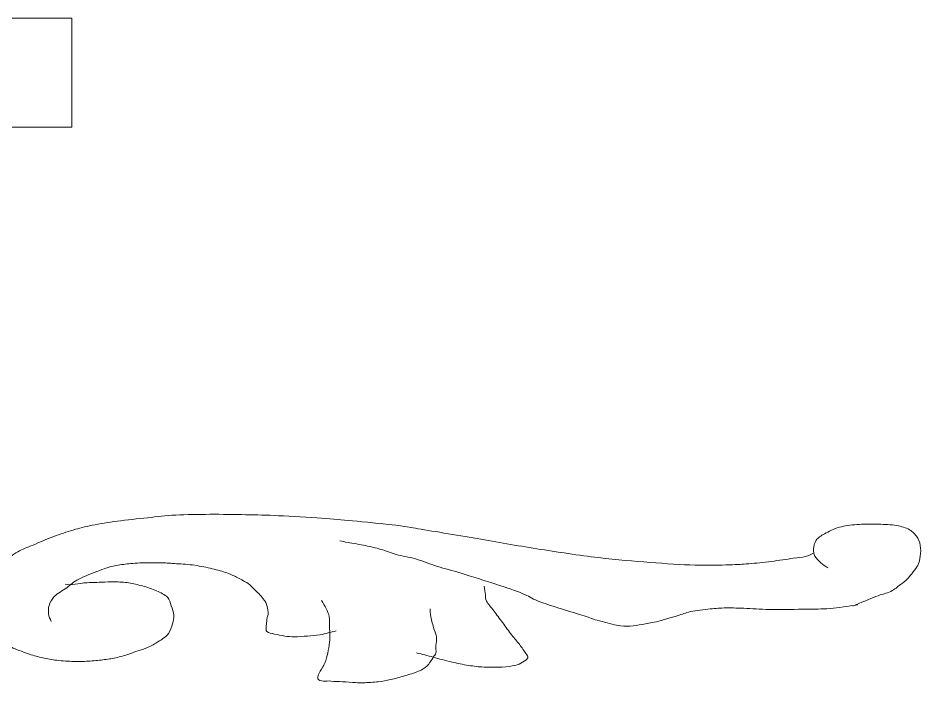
# Model space of a CAD drawing. Header units: millimetres. Extents: x -186 to 151, y -141 to 106.
# Drawn here: x 97.22 to 113.59, y -38.9 to -26.84 of the extents above; entities that cross this region are included whole.
import ezdxf

# ---------------------------------------------------------------- set-up
doc = ezdxf.new("R2010")
doc.units = ezdxf.units.MM
doc.header["$MEASUREMENT"] = 0
doc.layers.add('Camada 1', color=7, linetype='Continuous')

msp = doc.modelspace()

# ---------------------------------------------------------------- linework, layer by layer
at = {"layer": 'Camada 1', "color": 240, "lineweight": 9}
msp.add_open_spline([(94.8528, -28.8173), (94.8528, -28.8173), (98.1939, -28.8173), (98.1939, -28.8173), (98.1939, -28.8173), (98.1939, -28.8173), (98.1939, -26.8373), (98.1939, -26.8373), (98.1939, -26.8373), (98.1939, -26.8373), (94.8528, -26.8373), (94.8528, -26.8373), (94.8528, -26.8373), (94.8528, -26.8373), (94.8528, -28.8173), (94.8528, -28.8173), (94.8528, -28.8173), (94.8528, -28.8173), (94.8528, -28.8173), (94.8528, -28.8173)], degree=3, knots=[0, 0, 0, 0, 0.1666667, 0.1666667, 0.1666667, 0.1666667, 0.3333333, 0.3333333, 0.3333333, 0.3333333, 0.5, 0.5, 0.5, 0.5, 0.6666667, 0.6666667, 0.6666667, 0.6666667, 1, 1, 1, 1], dxfattribs=at)
at = {"layer": 'Camada 1', "color": 250, "lineweight": 9}
for points, knots in [([(98.0729, -37.1087), (98.1465, -37.1379), (98.3583, -37.086), (98.4108, -37.084), (98.4108, -37.084), (98.4632, -37.0819), (98.6321, -37.0747), (98.7254, -37.0716), (98.7254, -37.0716), (98.8185, -37.0686), (98.8862, -37.0634), (98.97, -37.0654), (98.97, -37.0654), (99.0538, -37.0675), (99.142, -37.0715), (99.2263, -37.084), (99.2263, -37.084), (99.3104, -37.0965), (99.3871, -37.1159), (99.4708, -37.1397), (99.4708, -37.1397), (99.5545, -37.1634), (99.6507, -37.192), (99.7271, -37.2263), (99.7271, -37.2263), (99.8035, -37.2606), (99.8791, -37.297), (99.925, -37.3439), (99.925, -37.3439), (99.9711, -37.3906), (99.9754, -37.4438), (99.9948, -37.4985), (99.9948, -37.4985), (100.0142, -37.5532), (100.0375, -37.6168), (100.0413, -37.6717), (100.0413, -37.6717), (100.0451, -37.7268), (100.0334, -37.7717), (100.0178, -37.8264), (100.0178, -37.8264), (100.0023, -37.8811), (99.9769, -37.9545), (99.9478, -37.9996), (99.9478, -37.9996), (99.9187, -38.0447), (99.8772, -38.0682), (99.8448, -38.0939), (99.8448, -38.0939), (99.8124, -38.1195), (99.8005, -38.1255), (99.7542, -38.1529), (99.7542, -38.1529), (99.7079, -38.1804), (99.6286, -38.2311), (99.5672, -38.2585), (99.5672, -38.2585), (99.5058, -38.2859), (99.4455, -38.2963), (99.3891, -38.3161), (99.3891, -38.3161), (99.3326, -38.3357), (99.2952, -38.3553), (99.2285, -38.3766), (99.2285, -38.3766), (99.1616, -38.3979), (99.0681, -38.4259), (98.9889, -38.4432), (98.9889, -38.4432), (98.9097, -38.4607), (98.838, -38.4702), (98.7553, -38.4806), (98.7553, -38.4806), (98.6724, -38.4909), (98.5862, -38.5008), (98.4924, -38.5054), (98.4924, -38.5054), (98.3988, -38.5101), (98.2962, -38.5122), (98.1946, -38.5085), (98.1946, -38.5085), (98.0929, -38.5049), (97.9789, -38.4956), (97.8851, -38.4837), (97.8851, -38.4837), (97.7913, -38.4718), (97.7169, -38.4568), (97.634, -38.4371), (97.634, -38.4371), (97.551, -38.4173), (97.4785, -38.3967), (97.3888, -38.3657), (97.3888, -38.3657), (97.2991, -38.3345), (97.1763, -38.2898), (97.0968, -38.2506), (97.0968, -38.2506), (97.0174, -38.2116), (96.9841, -38.1829), (96.9159, -38.1326), (96.9159, -38.1326), (96.8477, -38.0823), (96.7496, -38.0011), (96.6882, -37.9492), (96.6882, -37.9492), (96.627, -37.8975), (96.5991, -37.8764), (96.5483, -37.8219), (96.5483, -37.8219), (96.4973, -37.7673), (96.4114, -37.6889), (96.3834, -37.6222), (96.3834, -37.6222), (96.3553, -37.5556), (96.3738, -37.4915), (96.3836, -37.4305), (96.3836, -37.4305), (96.3933, -37.3694), (96.4146, -37.3182), (96.4419, -37.2572), (96.4419, -37.2572), (96.4692, -37.1963), (96.5001, -37.1306), (96.5469, -37.0654), (96.5469, -37.0654), (96.5937, -37.0003), (96.6555, -36.9276), (96.7218, -36.8674), (96.7218, -36.8674), (96.7881, -36.8074), (96.8616, -36.7643), (96.9433, -36.7066), (96.9433, -36.7066), (97.0248, -36.6488), (97.1195, -36.5729), (97.2113, -36.521), (97.2113, -36.521), (97.3031, -36.4691), (97.3822, -36.4436), (97.491, -36.3973), (97.491, -36.3973), (97.5997, -36.3508), (97.7434, -36.288), (97.8639, -36.2427), (97.8639, -36.2427), (97.9845, -36.1972), (98.0967, -36.1591), (98.2134, -36.1251), (98.2134, -36.1251), (98.3302, -36.091), (98.4287, -36.0653), (98.563, -36.0384), (98.563, -36.0384), (98.6973, -36.0116), (98.8503, -35.987), (99.0174, -35.9643), (99.0174, -35.9643), (99.1845, -35.9415), (99.3882, -35.9209), (99.565, -35.9024), (99.565, -35.9024), (99.7416, -35.8837), (99.8888, -35.8632), (100.0776, -35.8529), (100.0776, -35.8529), (100.2664, -35.8425), (100.4833, -35.8415), (100.695, -35.8405), (100.695, -35.8405), (100.9067, -35.8395), (101.1396, -35.8425), (101.3474, -35.8467), (101.3474, -35.8467), (101.5551, -35.8508), (101.7124, -35.8549), (101.9415, -35.8652), (101.9415, -35.8652), (102.1707, -35.8755), (102.4986, -35.8931), (102.722, -35.9086), (102.722, -35.9086), (102.9453, -35.9241), (103.0676, -35.9375), (103.2811, -35.958), (103.2811, -35.958), (103.4946, -35.9787), (103.813, -36.0096), (104.0033, -36.0323), (104.0033, -36.0323), (104.1938, -36.055), (104.1664, -36.0528), (104.4226, -36.0942), (104.4226, -36.0942), (104.679, -36.1354), (105.174, -36.2179), (105.5409, -36.2797), (105.5409, -36.2797), (105.9078, -36.3416), (106.2571, -36.4076), (106.6241, -36.4653), (106.6241, -36.4653), (106.9911, -36.5231), (107.4003, -36.5849), (107.7424, -36.6261), (107.7424, -36.6261), (108.0844, -36.6675), (108.3829, -36.6901), (108.6742, -36.7128), (108.6742, -36.7128), (108.9656, -36.7355), (109.2484, -36.755), (109.4896, -36.7623), (109.4896, -36.7623), (109.7309, -36.7695), (109.9556, -36.7602), (110.1187, -36.7561), (110.1187, -36.7561), (110.2819, -36.752), (110.3419, -36.7479), (110.4682, -36.7376), (110.4682, -36.7376), (110.5946, -36.7272), (110.742, -36.7107), (110.876, -36.6943), (110.876, -36.6943), (111.01, -36.6777), (111.1692, -36.653), (111.2722, -36.6386), (111.2722, -36.6386), (111.375, -36.6242), (111.428, -36.6251), (111.4935, -36.6076), (111.4935, -36.6076), (111.5591, -36.5902), (111.6023, -36.5602), (111.6567, -36.5365)], [0, 0, 0, 0, 0.0166667, 0.0166667, 0.0166667, 0.0166667, 0.0333333, 0.0333333, 0.0333333, 0.0333333, 0.05, 0.05, 0.05, 0.05, 0.0666667, 0.0666667, 0.0666667, 0.0666667, 0.0833333, 0.0833333, 0.0833333, 0.0833333, 0.1, 0.1, 0.1, 0.1, 0.1166667, 0.1166667, 0.1166667, 0.1166667, 0.1333333, 0.1333333, 0.1333333, 0.1333333, 0.15, 0.15, 0.15, 0.15, 0.1666667, 0.1666667, 0.1666667, 0.1666667, 0.1833333, 0.1833333, 0.1833333, 0.1833333, 0.2, 0.2, 0.2, 0.2, 0.2166667, 0.2166667, 0.2166667, 0.2166667, 0.2333333, 0.2333333, 0.2333333, 0.2333333, 0.25, 0.25, 0.25, 0.25, 0.2666667, 0.2666667, 0.2666667, 0.2666667, 0.2833333, 0.2833333, 0.2833333, 0.2833333, 0.3, 0.3, 0.3, 0.3, 0.3166667, 0.3166667, 0.3166667, 0.3166667, 0.3333333, 0.3333333, 0.3333333, 0.3333333, 0.35, 0.35, 0.35, 0.35, 0.3666667, 0.3666667, 0.3666667, 0.3666667, 0.3833333, 0.3833333, 0.3833333, 0.3833333, 0.4, 0.4, 0.4, 0.4, 0.4166667, 0.4166667, 0.4166667, 0.4166667, 0.4333333, 0.4333333, 0.4333333, 0.4333333, 0.45, 0.45, 0.45, 0.45, 0.4666667, 0.4666667, 0.4666667, 0.4666667, 0.4833333, 0.4833333, 0.4833333, 0.4833333, 0.5, 0.5, 0.5, 0.5, 0.5166667, 0.5166667, 0.5166667, 0.5166667, 0.5333333, 0.5333333, 0.5333333, 0.5333333, 0.55, 0.55, 0.55, 0.55, 0.5666667, 0.5666667, 0.5666667, 0.5666667, 0.5833333, 0.5833333, 0.5833333, 0.5833333, 0.6, 0.6, 0.6, 0.6, 0.6166667, 0.6166667, 0.6166667, 0.6166667, 0.6333333, 0.6333333, 0.6333333, 0.6333333, 0.65, 0.65, 0.65, 0.65, 0.6666667, 0.6666667, 0.6666667, 0.6666667, 0.6833333, 0.6833333, 0.6833333, 0.6833333, 0.7, 0.7, 0.7, 0.7, 0.7166667, 0.7166667, 0.7166667, 0.7166667, 0.7333333, 0.7333333, 0.7333333, 0.7333333, 0.75, 0.75, 0.75, 0.75, 0.7666667, 0.7666667, 0.7666667, 0.7666667, 0.7833333, 0.7833333, 0.7833333, 0.7833333, 0.8, 0.8, 0.8, 0.8, 0.8166667, 0.8166667, 0.8166667, 0.8166667, 0.8333333, 0.8333333, 0.8333333, 0.8333333, 0.85, 0.85, 0.85, 0.85, 0.8666667, 0.8666667, 0.8666667, 0.8666667, 0.8833333, 0.8833333, 0.8833333, 0.8833333, 0.9, 0.9, 0.9, 0.9, 0.9166667, 0.9166667, 0.9166667, 0.9166667, 0.9333333, 0.9333333, 0.9333333, 0.9333333, 0.95, 0.95, 0.95, 0.95, 0.9666667, 0.9666667, 0.9666667, 0.9666667, 1, 1, 1, 1]), ([(111.9011, -36.8118), (111.8583, -36.7809), (111.812, -36.7542), (111.773, -36.7189), (111.773, -36.7189), (111.7341, -36.6838), (111.6899, -36.6433), (111.6683, -36.6015), (111.6683, -36.6015), (111.6466, -36.5595), (111.6411, -36.5203), (111.645, -36.4715), (111.645, -36.4715), (111.6489, -36.4227), (111.6579, -36.3582), (111.6918, -36.3106), (111.6918, -36.3106), (111.7256, -36.2631), (111.7727, -36.2327), (111.8433, -36.1932), (111.8433, -36.1932), (111.9139, -36.1536), (112.0122, -36.104), (112.1113, -36.0756), (112.1113, -36.0756), (112.2104, -36.0472), (112.3143, -36.0355), (112.4259, -36.026), (112.4259, -36.026), (112.5375, -36.0168), (112.6606, -36.0178), (112.7754, -36.0199), (112.7754, -36.0199), (112.8902, -36.022), (113.0144, -36.0238), (113.1132, -36.0384), (113.1132, -36.0384), (113.212, -36.0531), (113.2894, -36.0724), (113.3578, -36.1066), (113.3578, -36.1066), (113.4261, -36.1407), (113.4718, -36.1862), (113.5091, -36.2364), (113.5091, -36.2364), (113.5465, -36.2867), (113.5673, -36.3423), (113.5789, -36.4035), (113.5789, -36.4035), (113.5906, -36.4646), (113.5866, -36.5405), (113.5788, -36.6015), (113.5788, -36.6015), (113.571, -36.6624), (113.5692, -36.702), (113.5321, -36.7684), (113.5321, -36.7684), (113.4948, -36.8349), (113.4098, -36.9394), (113.3571, -36.9974), (113.3571, -36.9974), (113.3045, -37.0553), (113.2697, -37.0747), (113.2173, -37.1149), (113.2173, -37.1149), (113.1648, -37.1552), (113.1174, -37.202), (113.0424, -37.2387), (113.0424, -37.2387), (112.9675, -37.2753), (112.889, -37.2869), (112.7744, -37.3315), (112.7744, -37.3315), (112.6598, -37.3759), (112.4949, -37.4474), (112.3552, -37.5054)], [0, 0, 0, 0, 0.05, 0.05, 0.05, 0.05, 0.1, 0.1, 0.1, 0.1, 0.15, 0.15, 0.15, 0.15, 0.2, 0.2, 0.2, 0.2, 0.25, 0.25, 0.25, 0.25, 0.3, 0.3, 0.3, 0.3, 0.35, 0.35, 0.35, 0.35, 0.4, 0.4, 0.4, 0.4, 0.45, 0.45, 0.45, 0.45, 0.5, 0.5, 0.5, 0.5, 0.55, 0.55, 0.55, 0.55, 0.6, 0.6, 0.6, 0.6, 0.65, 0.65, 0.65, 0.65, 0.7, 0.7, 0.7, 0.7, 0.75, 0.75, 0.75, 0.75, 0.8, 0.8, 0.8, 0.8, 0.85, 0.85, 0.85, 0.85, 0.9, 0.9, 0.9, 0.9, 1, 1, 1, 1]), ([(112.4434, -37.484), (112.2712, -37.5081), (112.0903, -37.5354), (111.948, -37.5478), (111.948, -37.5478), (111.7705, -37.5633), (111.6808, -37.5562), (111.5082, -37.5597), (111.5082, -37.5597), (111.3357, -37.5632), (111.0919, -37.5711), (110.9125, -37.5691), (110.9125, -37.5691), (110.7332, -37.567), (110.5758, -37.5524), (110.4336, -37.5473), (110.4336, -37.5473), (110.2915, -37.5421), (110.1712, -37.5364), (110.0599, -37.5379), (110.0599, -37.5379), (109.9485, -37.5395), (109.8761, -37.5451), (109.7678, -37.5566), (109.7678, -37.5566), (109.6596, -37.568), (109.5118, -37.5855), (109.4116, -37.6063), (109.4116, -37.6063), (109.3114, -37.6272), (109.2751, -37.6506), (109.1721, -37.6809), (109.1721, -37.6809), (109.0691, -37.7112), (108.8997, -37.7618), (108.7937, -37.788), (108.7937, -37.788), (108.6877, -37.8141), (108.6171, -37.824), (108.5373, -37.8375), (108.5373, -37.8375), (108.4577, -37.8509), (108.3952, -37.8663), (108.316, -37.8683), (108.316, -37.8683), (108.2368, -37.8705), (108.1714, -37.8675), (108.0714, -37.8498), (108.0714, -37.8498), (107.9714, -37.8321), (107.827, -37.7932), (107.7219, -37.7632), (107.7219, -37.7632), (107.617, -37.7332), (107.559, -37.7075), (107.4425, -37.6704), (107.4425, -37.6704), (107.326, -37.6333), (107.1571, -37.5837), (107.0232, -37.5405), (107.0232, -37.5405), (106.8893, -37.4972), (106.7499, -37.455), (106.6388, -37.4106), (106.6388, -37.4106), (106.5278, -37.366), (106.4859, -37.3252), (106.3593, -37.2745), (106.3593, -37.2745), (106.2328, -37.2238), (106.0663, -37.1683), (105.8819, -37.1074), (105.8819, -37.1074), (105.6974, -37.0466), (105.4296, -36.9631), (105.2529, -36.9095), (105.2529, -36.9095), (105.0763, -36.8558), (104.9599, -36.8291), (104.822, -36.7857), (104.822, -36.7857), (104.6841, -36.7424), (104.5506, -36.6858), (104.4261, -36.6496), (104.4261, -36.6496), (104.3014, -36.6134), (104.1817, -36.5982), (104.0766, -36.5692), (104.0766, -36.5692), (103.9715, -36.5402), (103.8905, -36.5032), (103.797, -36.4764), (103.797, -36.4764), (103.7037, -36.4495), (103.6167, -36.429), (103.5175, -36.4083), (103.5175, -36.4083), (103.4184, -36.3877), (103.2807, -36.3671), (103.203, -36.3527), (103.203, -36.3527), (103.1254, -36.3382), (103.1021, -36.332), (103.0517, -36.3217)], [0, 0, 0, 0, 0.037037, 0.037037, 0.037037, 0.037037, 0.0740741, 0.0740741, 0.0740741, 0.0740741, 0.1111111, 0.1111111, 0.1111111, 0.1111111, 0.1481481, 0.1481481, 0.1481481, 0.1481481, 0.1851852, 0.1851852, 0.1851852, 0.1851852, 0.2222222, 0.2222222, 0.2222222, 0.2222222, 0.2592593, 0.2592593, 0.2592593, 0.2592593, 0.2962963, 0.2962963, 0.2962963, 0.2962963, 0.3333333, 0.3333333, 0.3333333, 0.3333333, 0.3703704, 0.3703704, 0.3703704, 0.3703704, 0.4074074, 0.4074074, 0.4074074, 0.4074074, 0.4444444, 0.4444444, 0.4444444, 0.4444444, 0.4814815, 0.4814815, 0.4814815, 0.4814815, 0.5185185, 0.5185185, 0.5185185, 0.5185185, 0.5555556, 0.5555556, 0.5555556, 0.5555556, 0.5925926, 0.5925926, 0.5925926, 0.5925926, 0.6296296, 0.6296296, 0.6296296, 0.6296296, 0.6666667, 0.6666667, 0.6666667, 0.6666667, 0.7037037, 0.7037037, 0.7037037, 0.7037037, 0.7407407, 0.7407407, 0.7407407, 0.7407407, 0.7777778, 0.7777778, 0.7777778, 0.7777778, 0.8148148, 0.8148148, 0.8148148, 0.8148148, 0.8518519, 0.8518519, 0.8518519, 0.8518519, 0.8888889, 0.8888889, 0.8888889, 0.8888889, 0.9259259, 0.9259259, 0.9259259, 0.9259259, 1, 1, 1, 1]), ([(102.9884, -37.9563), (102.8913, -37.9789), (102.7848, -38.0088), (102.697, -38.0243), (102.697, -38.0243), (102.6091, -38.0399), (102.5418, -38.0429), (102.4641, -38.0491), (102.4641, -38.0491), (102.3864, -38.0553), (102.2994, -38.0615), (102.2311, -38.0615), (102.2311, -38.0615), (102.1626, -38.0615), (102.1169, -38.0573), (102.0564, -38.0491), (102.0564, -38.0491), (101.9958, -38.0408), (101.9245, -38.0254), (101.87, -38.012), (101.87, -38.012), (101.8154, -37.9986), (101.7588, -37.9968), (101.7302, -37.9687), (101.7302, -37.9687), (101.7017, -37.9406), (101.7186, -37.9007), (101.7187, -37.8635), (101.7187, -37.8635), (101.7187, -37.8263), (101.7245, -37.7871), (101.7304, -37.7459), (101.7304, -37.7459), (101.7362, -37.7047), (101.756, -37.664), (101.7538, -37.6161), (101.7538, -37.6161), (101.7516, -37.5681), (101.7295, -37.497), (101.7171, -37.46), (101.7171, -37.46), (101.7045, -37.423), (101.6981, -37.4215), (101.6791, -37.3947), (101.6791, -37.3947), (101.6601, -37.368), (101.6309, -37.3308), (101.6033, -37.3), (101.6033, -37.3), (101.5755, -37.2691), (101.5483, -37.2437), (101.5128, -37.2099), (101.5128, -37.2099), (101.4773, -37.176), (101.4255, -37.1238), (101.3903, -37.0964), (101.3903, -37.0964), (101.3551, -37.069), (101.3377, -37.0662), (101.3027, -37.0467), (101.3027, -37.0467), (101.2676, -37.0273), (101.2347, -37.0055), (101.1801, -36.9798), (101.1801, -36.9798), (101.1256, -36.9541), (101.0559, -36.9199), (100.9757, -36.8928), (100.9757, -36.8928), (100.8956, -36.8658), (100.8009, -36.8406), (100.7012, -36.8183), (100.7012, -36.8183), (100.6019, -36.796), (100.4886, -36.7732), (100.3802, -36.7593), (100.3802, -36.7593), (100.2717, -36.7452), (100.1523, -36.7411), (100.0531, -36.7343), (100.0531, -36.7343), (99.9538, -36.7277), (99.8966, -36.7204), (99.7845, -36.7188), (99.7845, -36.7188), (99.6723, -36.7173), (99.4967, -36.7194), (99.3815, -36.7251), (99.3815, -36.7251), (99.2664, -36.7308), (99.1833, -36.74), (99.0953, -36.753), (99.0953, -36.753), (99.0073, -36.766), (98.9253, -36.7839), (98.8558, -36.8027), (98.8558, -36.8027), (98.7864, -36.8214), (98.7704, -36.8293), (98.6805, -36.8648), (98.6805, -36.8648), (98.5907, -36.9004), (98.4154, -36.9644), (98.3177, -37.0159), (98.3177, -37.0159), (98.2199, -37.0675), (98.1729, -37.1191), (98.099, -37.1717), (98.099, -37.1717), (98.0252, -37.2243), (97.9284, -37.2773), (97.8747, -37.3315), (97.8747, -37.3315), (97.821, -37.3857), (97.7991, -37.4393), (97.7814, -37.4923), (97.7814, -37.4923), (97.7638, -37.5453), (97.7638, -37.5982), (97.7697, -37.647), (97.7697, -37.647), (97.7755, -37.6957), (97.8006, -37.7377), (97.8162, -37.7831)], [0, 0, 0, 0, 0.03125, 0.03125, 0.03125, 0.03125, 0.0625, 0.0625, 0.0625, 0.0625, 0.09375, 0.09375, 0.09375, 0.09375, 0.125, 0.125, 0.125, 0.125, 0.15625, 0.15625, 0.15625, 0.15625, 0.1875, 0.1875, 0.1875, 0.1875, 0.21875, 0.21875, 0.21875, 0.21875, 0.25, 0.25, 0.25, 0.25, 0.28125, 0.28125, 0.28125, 0.28125, 0.3125, 0.3125, 0.3125, 0.3125, 0.34375, 0.34375, 0.34375, 0.34375, 0.375, 0.375, 0.375, 0.375, 0.40625, 0.40625, 0.40625, 0.40625, 0.4375, 0.4375, 0.4375, 0.4375, 0.46875, 0.46875, 0.46875, 0.46875, 0.5, 0.5, 0.5, 0.5, 0.53125, 0.53125, 0.53125, 0.53125, 0.5625, 0.5625, 0.5625, 0.5625, 0.59375, 0.59375, 0.59375, 0.59375, 0.625, 0.625, 0.625, 0.625, 0.65625, 0.65625, 0.65625, 0.65625, 0.6875, 0.6875, 0.6875, 0.6875, 0.71875, 0.71875, 0.71875, 0.71875, 0.75, 0.75, 0.75, 0.75, 0.78125, 0.78125, 0.78125, 0.78125, 0.8125, 0.8125, 0.8125, 0.8125, 0.84375, 0.84375, 0.84375, 0.84375, 0.875, 0.875, 0.875, 0.875, 0.90625, 0.90625, 0.90625, 0.90625, 0.9375, 0.9375, 0.9375, 0.9375, 1, 1, 1, 1]), ([(104.4442, -38.3523), (104.5452, -38.3791), (104.6422, -38.4048), (104.7471, -38.4326), (104.7471, -38.4326), (104.8519, -38.4604), (104.9662, -38.4945), (105.0732, -38.5193), (105.0732, -38.5193), (105.1801, -38.544), (105.2884, -38.5656), (105.3877, -38.5811), (105.3877, -38.5811), (105.487, -38.5967), (105.5657, -38.6069), (105.6672, -38.6121), (105.6672, -38.6121), (105.7688, -38.6172), (105.8995, -38.6172), (105.9935, -38.6121), (105.9935, -38.6121), (106.0873, -38.6069), (106.1631, -38.5959), (106.2264, -38.5811), (106.2264, -38.5811), (106.2898, -38.5665), (106.3268, -38.5485), (106.3663, -38.5255), (106.3663, -38.5255), (106.4059, -38.5024), (106.4491, -38.474), (106.4595, -38.445), (106.4595, -38.445), (106.47, -38.4161), (106.4499, -38.4059), (106.4247, -38.3646), (106.4247, -38.3646), (106.3994, -38.3234), (106.3509, -38.2533), (106.3083, -38.1975), (106.3083, -38.1975), (106.2657, -38.1418), (106.219, -38.0955), (106.1686, -38.0305), (106.1686, -38.0305), (106.1181, -37.9655), (106.06, -37.881), (106.0057, -37.8078), (106.0057, -37.8078), (105.9514, -37.7346), (105.8913, -37.6563), (105.8427, -37.5913), (105.8427, -37.5913), (105.7943, -37.5263), (105.7401, -37.4669), (105.7148, -37.4181), (105.7148, -37.4181), (105.6893, -37.3692), (105.6993, -37.3459), (105.6915, -37.3005), (105.6915, -37.3005), (105.6838, -37.2552), (105.6761, -37.1975), (105.6683, -37.1459)], [0, 0, 0, 0, 0.0588235, 0.0588235, 0.0588235, 0.0588235, 0.1176471, 0.1176471, 0.1176471, 0.1176471, 0.1764706, 0.1764706, 0.1764706, 0.1764706, 0.2352941, 0.2352941, 0.2352941, 0.2352941, 0.2941176, 0.2941176, 0.2941176, 0.2941176, 0.3529412, 0.3529412, 0.3529412, 0.3529412, 0.4117647, 0.4117647, 0.4117647, 0.4117647, 0.4705882, 0.4705882, 0.4705882, 0.4705882, 0.5294118, 0.5294118, 0.5294118, 0.5294118, 0.5882353, 0.5882353, 0.5882353, 0.5882353, 0.6470588, 0.6470588, 0.6470588, 0.6470588, 0.7058824, 0.7058824, 0.7058824, 0.7058824, 0.7647059, 0.7647059, 0.7647059, 0.7647059, 0.8235294, 0.8235294, 0.8235294, 0.8235294, 0.8823529, 0.8823529, 0.8823529, 0.8823529, 1, 1, 1, 1]), ([(104.6895, -37.5542), (104.6934, -37.6036), (104.6894, -37.6417), (104.701, -37.7026), (104.701, -37.7026), (104.7126, -37.7636), (104.7417, -37.8583), (104.7591, -37.9192), (104.7591, -37.9192), (104.7765, -37.98), (104.7998, -38.0169), (104.8056, -38.0677), (104.8056, -38.0677), (104.8113, -38.1184), (104.7959, -38.1739), (104.7938, -38.2223), (104.7938, -38.2223), (104.7919, -38.2708), (104.8016, -38.3229), (104.7936, -38.3584), (104.7936, -38.3584), (104.7859, -38.3939), (104.7743, -38.3935), (104.7471, -38.4326), (104.7471, -38.4326), (104.7199, -38.4719), (104.6757, -38.5506), (104.6304, -38.5935), (104.6304, -38.5935), (104.5851, -38.6364), (104.5476, -38.6561), (104.479, -38.6863), (104.479, -38.6863), (104.4103, -38.7165), (104.3064, -38.7476), (104.2226, -38.7729), (104.2226, -38.7729), (104.1387, -38.7982), (104.0553, -38.8203), (103.9761, -38.8379), (103.9761, -38.8379), (103.8969, -38.8555), (103.8304, -38.8684), (103.7484, -38.8783), (103.7484, -38.8783), (103.6662, -38.8882), (103.5549, -38.8943), (103.4855, -38.8969), (103.4855, -38.8969), (103.4162, -38.8995), (103.3979, -38.8969), (103.3336, -38.8939), (103.3336, -38.8939), (103.2694, -38.8907), (103.1739, -38.883), (103.1001, -38.8783), (103.1001, -38.8783), (103.0261, -38.8736), (102.9643, -38.8752), (102.8898, -38.8659), (102.8898, -38.8659), (102.8154, -38.8564), (102.6798, -38.891), (102.6563, -38.8224), (102.6563, -38.8224), (102.6328, -38.7537), (102.7498, -38.6205), (102.7791, -38.5427), (102.7791, -38.5427), (102.8084, -38.465), (102.8171, -38.42), (102.8318, -38.3563), (102.8318, -38.3563), (102.8465, -38.2926), (102.861, -38.2383), (102.867, -38.1606), (102.867, -38.1606), (102.8729, -38.0828), (102.8683, -37.9675), (102.8673, -37.8902), (102.8673, -37.8902), (102.8661, -37.8129), (102.8713, -37.7538), (102.8603, -37.6965), (102.8603, -37.6965), (102.8495, -37.6392), (102.8256, -37.5965), (102.8023, -37.5479), (102.8023, -37.5479), (102.7791, -37.4995), (102.748, -37.4532), (102.7208, -37.4056)], [0, 0, 0, 0, 0.0416667, 0.0416667, 0.0416667, 0.0416667, 0.0833333, 0.0833333, 0.0833333, 0.0833333, 0.125, 0.125, 0.125, 0.125, 0.1666667, 0.1666667, 0.1666667, 0.1666667, 0.2083333, 0.2083333, 0.2083333, 0.2083333, 0.25, 0.25, 0.25, 0.25, 0.2916667, 0.2916667, 0.2916667, 0.2916667, 0.3333333, 0.3333333, 0.3333333, 0.3333333, 0.375, 0.375, 0.375, 0.375, 0.4166667, 0.4166667, 0.4166667, 0.4166667, 0.4583333, 0.4583333, 0.4583333, 0.4583333, 0.5, 0.5, 0.5, 0.5, 0.5416667, 0.5416667, 0.5416667, 0.5416667, 0.5833333, 0.5833333, 0.5833333, 0.5833333, 0.625, 0.625, 0.625, 0.625, 0.6666667, 0.6666667, 0.6666667, 0.6666667, 0.7083333, 0.7083333, 0.7083333, 0.7083333, 0.75, 0.75, 0.75, 0.75, 0.7916667, 0.7916667, 0.7916667, 0.7916667, 0.8333333, 0.8333333, 0.8333333, 0.8333333, 0.875, 0.875, 0.875, 0.875, 0.9166667, 0.9166667, 0.9166667, 0.9166667, 1, 1, 1, 1])]:
    msp.add_open_spline(points, degree=3, knots=knots, dxfattribs=at)

doc.saveas('drawing.dxf')
